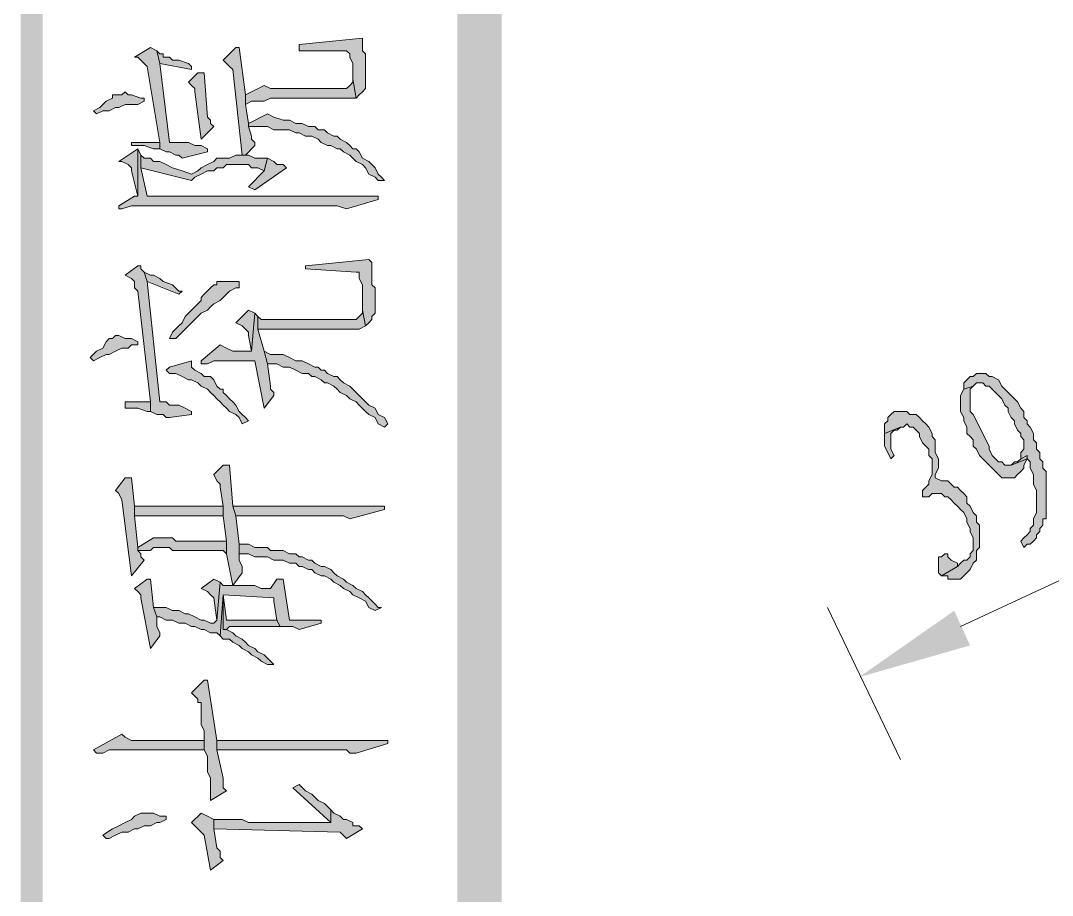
# Model space of a CAD drawing. Header units: millimetres. Extents: x 24 to 410, y 10 to 282.
# Drawn here: x 23.96 to 37.76, y 229.66 to 241.36 of the extents above; entities that cross this region are included whole.
import ezdxf

# ---------------------------------------------------------------- set-up
doc = ezdxf.new("R2010")
doc.units = ezdxf.units.MM

msp = doc.modelspace()

# ---------------------------------------------------------------- hatches: boundary and pattern name
h = msp.add_hatch(color=256)
h.dxf.hatch_style = 2
h.paths.add_polyline_path([(30.395333, 281.643667), (29.802667, 282.236333), (30.395333, 10.244667)])
h = msp.add_hatch(color=256)
h.dxf.hatch_style = 2
h.paths.add_polyline_path([(29.802667, 282.236333), (30.395333, 10.244667), (29.802667, 9.652)])
h = msp.add_hatch(color=256)
h.dxf.hatch_style = 2
h.paths.add_polyline_path([(24.257, 281.94), (23.960667, 281.94), (24.257, 55.837667)])
h = msp.add_hatch(color=256)
h.dxf.hatch_style = 2
h.paths.add_polyline_path([(23.960667, 281.94), (24.257, 55.837667), (23.960667, 55.837667)])
h = msp.add_hatch(color=256)
h.dxf.hatch_style = 2
h.paths.add_polyline_path([(27.686, 241.046), (27.686, 240.961333), (27.813, 240.961333), (28.321, 240.961333), (28.363333, 240.919), (28.363333, 240.876667), (28.405667, 240.792), (28.405667, 240.580333), (28.448, 240.326333), (28.490333, 240.368667), (28.532667, 240.411), (28.575, 240.453333), (28.575, 240.919), (28.532667, 240.961333), (28.532667, 241.003667), (28.532667, 241.088333), (28.532667, 241.130667)])
h = msp.add_hatch(color=256)
h.dxf.hatch_style = 2
h.paths.add_polyline_path([(25.484667, 240.876667), (25.527, 240.876667), (25.611667, 240.792), (25.654, 240.749667), (25.823333, 239.733667), (25.823333, 239.649), (25.908, 239.606667), (25.950333, 239.606667), (26.035, 239.564333), (26.077333, 239.564333), (26.119667, 239.522), (26.458333, 239.606667), (26.458333, 239.649), (26.373667, 239.691333), (26.289, 239.691333), (26.204333, 239.733667), (25.950333, 239.733667), (25.823333, 240.792), (25.781, 240.961333), (25.696333, 241.003667)])
h = msp.add_hatch(color=256)
h.dxf.hatch_style = 2
h.paths.add_polyline_path([(25.781, 240.961333), (25.823333, 240.792), (26.246667, 240.707333), (26.246667, 240.749667), (26.204333, 240.792), (26.077333, 240.834333), (25.992667, 240.834333), (25.950333, 240.876667), (25.865667, 240.876667), (25.865667, 240.919), (25.823333, 240.919)])
h = msp.add_hatch(color=256)
h.dxf.hatch_style = 2
h.paths.add_polyline_path([(26.67, 240.834333), (26.712333, 240.792), (26.754667, 240.749667), (26.797, 240.707333), (26.924, 239.564333), (26.966333, 239.564333), (27.093333, 239.691333), (27.093333, 239.733667), (27.051, 239.776), (27.051, 239.818333), (27.008667, 239.945333), (27.008667, 239.987667), (26.966333, 240.241667), (26.966333, 240.368667), (26.881667, 241.003667), (26.839333, 241.003667)])
h = msp.add_hatch(color=256)
h.dxf.hatch_style = 2
h.paths.add_polyline_path([(26.204333, 240.538), (26.246667, 240.495667), (26.289, 240.453333), (26.289, 240.411), (26.373667, 239.776), (26.543, 239.945333), (26.500667, 239.987667), (26.500667, 240.03), (26.458333, 240.072333), (26.416, 240.665), (26.331333, 240.665)])
h = msp.add_hatch(color=256)
h.dxf.hatch_style = 2
h.paths.add_polyline_path([(26.966298, 240.368667), (26.966298, 240.241667), (27.050965, 240.284), (27.220298, 240.284), (27.304965, 240.326333), (28.447965, 240.326333), (28.405631, 240.580333), (28.405631, 240.538), (28.363298, 240.495667), (28.320965, 240.453333), (27.389631, 240.453333), (27.304965, 240.453333), (27.220298, 240.495667)])
h = msp.add_hatch(color=256)
h.dxf.hatch_style = 2
h.paths.add_polyline_path([(24.934369, 240.157), (24.976702, 240.114667), (25.061369, 240.157), (25.146035, 240.157), (25.230702, 240.199333), (25.273035, 240.199333), (25.357702, 240.241667), (25.527035, 240.241667), (25.611702, 240.284), (25.611702, 240.326333), (25.569369, 240.326333), (25.442369, 240.368667), (25.400035, 240.368667), (25.357702, 240.411), (25.315369, 240.368667), (25.188369, 240.368667), (25.188369, 240.326333), (25.103702, 240.284), (25.061369, 240.241667), (25.019035, 240.199333)])
h = msp.add_hatch(color=256)
h.dxf.hatch_style = 2
h.paths.add_polyline_path([(27.008702, 239.987667), (27.008702, 239.945333), (27.093369, 239.945333), (27.262702, 239.945333), (27.347369, 239.903), (27.559035, 239.903), (27.643702, 239.860667), (27.686035, 239.860667), (27.770702, 239.818333), (27.855369, 239.818333), (27.940035, 239.776), (27.982369, 239.733667), (28.067035, 239.691333), (28.109369, 239.691333), (28.194035, 239.649), (28.236369, 239.649), (28.278702, 239.606667), (28.363369, 239.564333), (28.405702, 239.522), (28.448035, 239.479667), (28.532702, 239.437333), (28.575035, 239.395), (28.617369, 239.310333), (28.702035, 239.268), (28.744369, 239.225667), (28.829035, 239.225667), (28.786702, 239.268), (28.744369, 239.310333), (28.702035, 239.395), (28.659702, 239.437333), (28.617369, 239.479667), (28.532702, 239.522), (28.490369, 239.606667), (28.448035, 239.649), (28.405702, 239.649), (28.363369, 239.691333), (28.321035, 239.733667), (28.236369, 239.776), (28.194035, 239.818333), (28.151702, 239.818333), (28.067035, 239.860667), (28.024702, 239.903), (27.940035, 239.903), (27.897702, 239.945333), (27.813035, 239.945333), (27.728369, 239.987667), (27.643702, 239.987667), (27.559035, 240.03), (27.474369, 240.03), (27.347369, 240.072333), (27.262702, 240.114667)])
h = msp.add_hatch(color=256)
h.dxf.hatch_style = 2
h.paths.add_polyline_path([(25.442333, 239.733667), (25.442333, 239.691333), (25.527, 239.691333), (25.611667, 239.691333), (25.738667, 239.649), (25.823333, 239.649), (25.823333, 239.733667)])
h = msp.add_hatch(color=256)
h.dxf.hatch_style = 2
h.paths.add_polyline_path([(25.273, 239.479667), (25.315333, 239.479667), (25.4, 239.437333), (25.442333, 239.395), (25.442333, 239.352667), (25.527, 239.014), (25.527, 239.649)])
h = msp.add_hatch(color=256)
h.dxf.hatch_style = 2
h.paths.add_polyline_path([(25.273, 238.887), (25.273, 238.844667), (25.315333, 238.844667), (25.442333, 238.887), (27.347333, 238.887), (27.474333, 238.887), (28.194, 238.887), (28.321, 238.844667), (28.744333, 238.971667), (28.744333, 239.014), (28.151667, 239.014), (25.654, 239.014), (25.569333, 239.395), (25.569333, 239.564333), (25.527, 239.649), (25.527, 239.014), (25.484667, 239.014)])
h = msp.add_hatch(color=256)
h.dxf.hatch_style = 2
h.paths.add_polyline_path([(25.569333, 239.564333), (25.569333, 239.395), (26.246667, 239.225667), (26.289, 239.268), (26.373667, 239.310333), (26.458333, 239.352667), (26.543, 239.352667), (26.585333, 239.395), (26.67, 239.395), (26.712333, 239.437333), (27.008667, 239.437333), (27.051, 239.395), (27.135667, 239.395), (27.220333, 239.352667), (27.262667, 239.522), (27.093333, 239.522), (27.008667, 239.564333), (26.839333, 239.564333), (26.754667, 239.522), (26.585333, 239.522), (26.543, 239.479667), (26.458333, 239.437333), (26.373667, 239.395), (26.331333, 239.352667), (26.246667, 239.310333), (26.119667, 239.352667), (25.992667, 239.395), (25.908, 239.437333), (25.823333, 239.479667), (25.738667, 239.479667), (25.696333, 239.522), (25.611667, 239.522)])
h = msp.add_hatch(color=256)
h.dxf.hatch_style = 2
h.paths.add_polyline_path([(27.008702, 239.141), (27.093369, 239.098667), (27.516702, 239.395), (27.474369, 239.437333), (27.389702, 239.437333), (27.347369, 239.479667), (27.262702, 239.522), (27.220369, 239.352667)])
h = msp.add_hatch(color=256)
h.dxf.hatch_style = 2
h.paths.add_polyline_path([(25.357667, 237.955667), (25.442333, 237.913333), (25.484667, 237.871), (25.484667, 237.786333), (25.527, 237.744), (25.696333, 236.262333), (25.696333, 236.135333), (25.781, 236.093), (25.865667, 236.093), (25.908, 236.050667), (25.950333, 236.050667), (26.246667, 236.093), (26.246667, 236.135333), (26.162, 236.177667), (26.077333, 236.22), (25.950333, 236.22), (25.908, 236.262333), (25.823333, 236.262333), (25.654, 237.871), (25.611667, 237.998), (25.569333, 238.040333), (25.569333, 238.082667), (25.527, 238.082667)])
h = msp.add_hatch(color=256)
h.dxf.hatch_style = 2
h.paths.add_polyline_path([(27.770667, 238.082667), (27.770667, 238.040333), (28.448, 237.998), (28.490333, 237.998), (28.490333, 237.955667), (28.490333, 237.913333), (28.532667, 237.828667), (28.532667, 237.49), (28.575, 237.278333), (28.617333, 237.320667), (28.659667, 237.363), (28.659667, 237.405333), (28.702, 237.447667), (28.702, 237.786333), (28.659667, 237.828667), (28.659667, 238.125), (28.617333, 238.167333)])
h = msp.add_hatch(color=256)
h.dxf.hatch_style = 2
h.paths.add_polyline_path([(25.611667, 237.998), (25.654, 237.871), (26.077333, 237.701667), (26.119667, 237.744), (26.077333, 237.744), (25.992667, 237.828667), (25.865667, 237.871), (25.823333, 237.913333), (25.738667, 237.955667), (25.696333, 237.955667)])
h = msp.add_hatch(color=256)
h.dxf.hatch_style = 2
h.paths.add_polyline_path([(25.950369, 237.109), (26.035035, 237.109), (26.077369, 237.151333), (26.119702, 237.193667), (26.162035, 237.236), (26.246702, 237.320667), (26.289035, 237.363), (26.331369, 237.405333), (26.373702, 237.447667), (26.458369, 237.49), (26.500702, 237.532333), (26.543035, 237.574667), (26.627702, 237.617), (26.670035, 237.659333), (26.712369, 237.701667), (26.754702, 237.744), (26.839369, 237.786333), (26.881702, 237.786333), (26.881702, 237.871), (26.585369, 237.871), (26.585369, 237.828667), (26.543035, 237.828667), (26.500702, 237.786333), (26.416035, 237.701667), (26.373702, 237.659333), (26.373702, 237.617), (26.331369, 237.574667), (26.289035, 237.532333), (26.246702, 237.49), (26.204369, 237.447667), (26.162035, 237.405333), (26.119702, 237.320667), (26.077369, 237.278333), (25.992702, 237.193667)])
h = msp.add_hatch(color=256)
h.dxf.hatch_style = 2
h.paths.add_polyline_path([(26.373667, 236.812667), (26.373667, 236.770333), (26.416, 236.770333), (26.458333, 236.770333), (26.543, 236.812667), (27.093333, 236.812667), (27.220333, 236.177667), (27.347333, 236.347), (27.347333, 236.389333), (27.305, 236.431667), (27.305, 236.474), (27.262667, 236.770333), (27.220333, 236.939667), (27.135667, 237.236), (27.135667, 237.405333), (27.093333, 237.447667), (27.051, 236.939667), (26.924, 236.939667), (26.797, 236.939667), (26.712333, 236.982), (26.627667, 237.024333)])
h = msp.add_hatch(color=256)
h.dxf.hatch_style = 2
h.paths.add_polyline_path([(26.839333, 237.320667), (26.924, 237.278333), (26.966333, 237.236), (27.008667, 237.193667), (27.008667, 237.151333), (27.051, 236.939667), (27.093333, 237.447667), (27.008667, 237.49)])
h = msp.add_hatch(color=256)
h.dxf.hatch_style = 2
h.paths.add_polyline_path([(27.135667, 237.405333), (27.135667, 237.236), (28.405667, 237.236), (28.490333, 237.236), (28.575, 237.278333), (28.532667, 237.49), (28.532667, 237.447667), (28.490333, 237.405333), (28.448, 237.363), (27.220333, 237.363), (27.178, 237.363)])
h = msp.add_hatch(color=256)
h.dxf.hatch_style = 2
h.paths.add_polyline_path([(24.892035, 236.855), (24.934369, 236.812667), (25.019035, 236.855), (25.103702, 236.897333), (25.146035, 236.897333), (25.230702, 236.939667), (25.315369, 236.982), (25.400035, 236.982), (25.442369, 237.024333), (25.527035, 237.024333), (25.527035, 237.066667), (25.442369, 237.109), (25.357702, 237.109), (25.273035, 237.151333), (25.230702, 237.151333), (25.188369, 237.109), (25.146035, 237.109), (25.103702, 237.066667), (25.061369, 236.982), (24.976702, 236.939667)])
h = msp.add_hatch(color=256)
h.dxf.hatch_style = 2
h.paths.add_polyline_path([(27.220333, 236.939667), (27.262667, 236.770333), (27.389667, 236.770333), (27.474333, 236.728), (27.559, 236.728), (27.643667, 236.685667), (27.728333, 236.643333), (27.813, 236.643333), (27.855333, 236.601), (27.897667, 236.601), (27.982333, 236.558667), (28.024667, 236.516333), (28.067, 236.516333), (28.151667, 236.474), (28.194, 236.431667), (28.236333, 236.389333), (28.321, 236.347), (28.363333, 236.304667), (28.448, 236.262333), (28.490333, 236.22), (28.575, 236.135333), (28.617333, 236.093), (28.702, 236.050667), (28.744333, 235.966), (28.829, 235.923667), (28.871333, 235.966), (28.829, 236.050667), (28.744333, 236.093), (28.702, 236.177667), (28.617333, 236.22), (28.575, 236.262333), (28.532667, 236.304667), (28.448, 236.389333), (28.405667, 236.431667), (28.363333, 236.474), (28.278667, 236.516333), (28.236333, 236.558667), (28.194, 236.601), (28.151667, 236.601), (28.067, 236.643333), (28.024667, 236.685667), (27.982333, 236.685667), (27.94, 236.728), (27.897667, 236.728), (27.813, 236.770333), (27.728333, 236.812667), (27.643667, 236.812667), (27.559, 236.855), (27.474333, 236.897333), (27.305, 236.897333)])
h = msp.add_hatch(color=256)
h.dxf.hatch_style = 2
h.paths.add_polyline_path([(25.907965, 236.685667), (25.950298, 236.643333), (26.034965, 236.643333), (26.119631, 236.601), (26.204298, 236.558667), (26.246631, 236.558667), (26.331298, 236.516333), (26.373631, 236.474), (26.458298, 236.431667), (26.500631, 236.389333), (26.542965, 236.347), (26.585298, 236.304667), (26.627631, 236.262333), (26.669965, 236.22), (26.712298, 236.177667), (26.754631, 236.135333), (26.839298, 236.093), (26.881631, 236.050667), (26.923965, 235.966), (27.008631, 236.008333), (26.966298, 236.050667), (26.923965, 236.093), (26.881631, 236.135333), (26.839298, 236.22), (26.796965, 236.262333), (26.754631, 236.304667), (26.712298, 236.347), (26.669965, 236.389333), (26.669965, 236.431667), (26.627631, 236.431667), (26.585298, 236.474), (26.542965, 236.558667), (26.500631, 236.601), (26.415965, 236.601), (26.373631, 236.643333), (26.288965, 236.685667), (26.246631, 236.728), (26.246631, 236.812667), (25.950298, 236.728)])
h = msp.add_hatch(color=256)
h.dxf.hatch_style = 2
h.paths.add_polyline_path([(36.703, 236.601), (36.660667, 236.601), (36.618333, 236.558667), (36.576, 236.516333), (36.576, 236.431667), (36.703, 236.474), (36.745333, 236.516333), (36.83, 236.516333), (36.872333, 236.474), (36.914667, 236.474), (36.957, 236.431667), (36.999333, 236.389333), (37.041667, 236.347), (37.084, 236.304667), (37.126333, 236.22), (37.168667, 236.177667), (37.168667, 236.135333), (37.211, 236.050667), (37.253333, 236.008333), (37.253333, 235.966), (37.295667, 235.881333), (37.338, 235.839), (37.338, 235.796667), (37.380333, 235.754333), (37.380333, 235.669667), (37.380333, 235.627333), (37.338, 235.585), (37.338, 235.500333), (37.422667, 235.542667), (37.422667, 235.500333), (37.465, 235.458), (37.465, 235.373333), (37.507333, 235.288667), (37.507333, 235.161667), (37.549667, 235.077), (37.549667, 234.780667), (37.507333, 234.696), (37.507333, 234.611333), (37.465, 234.569), (37.465, 234.526667), (37.422667, 234.484333), (37.380333, 234.442), (37.338, 234.399667), (37.380333, 234.315), (37.422667, 234.357333), (37.465, 234.357333), (37.507333, 234.399667), (37.549667, 234.442), (37.549667, 234.484333), (37.592, 234.526667), (37.592, 234.569), (37.634333, 234.611333), (37.634333, 234.696), (37.676667, 234.696), (37.676667, 235.331), (37.634333, 235.373333), (37.634333, 235.458), (37.592, 235.500333), (37.592, 235.585), (37.549667, 235.627333), (37.549667, 235.712), (37.507333, 235.754333), (37.507333, 235.839), (37.465, 235.923667), (37.422667, 235.966), (37.422667, 236.008333), (37.380333, 236.050667), (37.380333, 236.135333), (37.338, 236.177667), (37.295667, 236.262333), (37.253333, 236.304667), (37.211, 236.347), (37.168667, 236.389333), (37.126333, 236.431667), (37.084, 236.474), (37.041667, 236.558667), (36.957, 236.601), (36.914667, 236.601), (36.872333, 236.643333), (36.745333, 236.643333)])
h = msp.add_hatch(color=256)
h.dxf.hatch_style = 2
h.paths.add_polyline_path([(36.576035, 236.431667), (36.533702, 236.347), (36.533702, 236.135333), (36.576035, 236.050667), (36.576035, 236.008333), (36.618369, 235.923667), (36.618369, 235.839), (36.660702, 235.796667), (36.703035, 235.754333), (36.703035, 235.669667), (36.745369, 235.627333), (36.787702, 235.542667), (36.830035, 235.500333), (36.872369, 235.458), (36.914702, 235.415667), (36.957035, 235.373333), (36.999369, 235.331), (37.041702, 235.288667), (37.084035, 235.246333), (37.253369, 235.246333), (37.295702, 235.288667), (37.338035, 235.331), (37.380369, 235.373333), (37.380369, 235.415667), (37.422702, 235.500333), (37.211035, 235.415667), (37.126369, 235.415667), (37.084035, 235.458), (37.041702, 235.458), (36.999369, 235.500333), (36.957035, 235.542667), (36.914702, 235.627333), (36.914702, 235.669667), (36.872369, 235.754333), (36.830035, 235.839), (36.787702, 235.923667), (36.745369, 236.008333), (36.703035, 236.093), (36.660702, 236.135333), (36.660702, 236.431667), (36.703035, 236.474)])
h = msp.add_hatch(color=256)
h.dxf.hatch_style = 2
h.paths.add_polyline_path([(25.357667, 236.262333), (25.357667, 236.177667), (25.442333, 236.177667), (25.527, 236.177667), (25.654, 236.135333), (25.696333, 236.135333), (25.696333, 236.262333)])
h = msp.add_hatch(color=256)
h.dxf.hatch_style = 2
h.paths.add_polyline_path([(35.644667, 236.135333), (35.602333, 236.093), (35.56, 236.050667), (35.56, 236.008333), (35.517667, 235.966), (35.517667, 235.839), (35.729333, 235.923667), (35.771667, 235.923667), (35.814, 235.966), (35.856333, 235.923667), (35.898667, 235.923667), (35.941, 235.881333), (35.983333, 235.839), (35.983333, 235.796667), (36.025667, 235.712), (36.068, 235.669667), (36.110333, 235.627333), (36.110333, 235.542667), (36.152667, 235.500333), (36.152667, 235.288667), (36.110333, 235.204), (36.110333, 235.161667), (36.068, 235.119333), (36.025667, 235.077), (36.025667, 234.992333), (36.110333, 234.992333), (36.152667, 235.034667), (36.279667, 235.034667), (36.322, 234.992333), (36.364333, 234.992333), (36.406667, 234.95), (36.449, 234.907667), (36.491333, 234.865333), (36.533667, 234.823), (36.576, 234.780667), (36.618333, 234.696), (36.618333, 234.653667), (36.660667, 234.569), (36.660667, 234.526667), (36.703, 234.442), (36.703, 234.272667), (36.660667, 234.230333), (36.660667, 234.188), (36.618333, 234.145667), (36.576, 234.145667), (36.533667, 234.103333), (36.491333, 234.061), (36.279667, 233.934), (36.364333, 233.934), (36.364333, 233.891667), (36.533667, 233.891667), (36.576, 233.934), (36.618333, 233.976333), (36.660667, 234.018667), (36.703, 234.103333), (36.745333, 234.145667), (36.745333, 234.272667), (36.787667, 234.315), (36.787667, 234.611333), (36.745333, 234.653667), (36.745333, 234.738333), (36.703, 234.780667), (36.660667, 234.865333), (36.618333, 234.907667), (36.618333, 234.992333), (36.576, 235.034667), (36.533667, 235.077), (36.491333, 235.119333), (36.449, 235.119333), (36.406667, 235.161667), (36.364333, 235.204), (36.279667, 235.204), (36.195, 235.246333), (36.195, 235.288667), (36.237333, 235.373333), (36.237333, 235.500333), (36.195, 235.585), (36.195, 235.754333), (36.152667, 235.796667), (36.152667, 235.839), (36.110333, 235.923667), (36.068, 235.966), (36.025667, 236.008333), (35.983333, 236.050667), (35.941, 236.093), (35.856333, 236.093), (35.814, 236.135333)])
h = msp.add_hatch(color=256)
h.dxf.hatch_style = 2
h.paths.add_polyline_path([(35.517702, 235.839), (35.517702, 235.669667), (35.560035, 235.585), (35.602369, 235.500333), (35.644702, 235.542667), (35.602369, 235.627333), (35.602369, 235.839), (35.644702, 235.881333), (35.687035, 235.881333), (35.729369, 235.923667)])
h = msp.add_hatch(color=256)
h.dxf.hatch_style = 2
h.paths.add_polyline_path([(37.338, 235.500333), (37.295667, 235.458), (37.253333, 235.458), (37.211, 235.415667), (37.422667, 235.500333), (37.422667, 235.542667)])
h = msp.add_hatch(color=256)
h.dxf.hatch_style = 2
h.paths.add_polyline_path([(26.543, 235.288667), (26.585333, 235.204), (26.627667, 235.161667), (26.627667, 235.119333), (26.67, 234.865333), (26.67, 234.738333), (26.712333, 234.399667), (26.712333, 234.230333), (26.797, 233.807), (26.924, 233.976333), (26.924, 234.061), (26.881667, 234.145667), (26.881667, 234.357333), (26.839333, 234.738333), (26.797, 234.865333), (26.754667, 235.415667), (26.67, 235.415667)])
h = msp.add_hatch(color=256)
h.dxf.hatch_style = 2
h.paths.add_polyline_path([(25.230667, 235.077), (25.273, 235.034667), (25.315333, 234.95), (25.442333, 233.934), (25.611667, 234.145667), (25.569333, 234.188), (25.569333, 234.230333), (25.527, 234.272667), (25.527, 234.315), (25.484667, 234.738333), (25.484667, 234.865333), (25.442333, 235.246333), (25.357667, 235.246333)])
h = msp.add_hatch(color=256)
h.dxf.hatch_style = 2
h.paths.add_polyline_path([(25.484667, 234.865333), (25.484667, 234.738333), (25.527, 234.738333), (26.67, 234.738333), (26.67, 234.865333)])
h = msp.add_hatch(color=256)
h.dxf.hatch_style = 2
h.paths.add_polyline_path([(26.797, 234.865333), (26.839333, 234.738333), (28.151667, 234.738333), (28.236333, 234.738333), (28.278667, 234.738333), (28.363333, 234.696), (28.829, 234.823), (28.829, 234.865333), (28.151667, 234.865333)])
h = msp.add_hatch(color=256)
h.dxf.hatch_style = 2
h.paths.add_polyline_path([(25.527, 234.315), (25.527, 234.272667), (25.611667, 234.272667), (25.696333, 234.272667), (25.738667, 234.315), (25.950333, 234.315), (25.992667, 234.272667), (26.67, 234.272667), (26.712333, 234.230333), (26.712333, 234.399667), (26.67, 234.399667), (26.119667, 234.399667), (26.035, 234.399667), (25.992667, 234.442), (25.738667, 234.442)])
h = msp.add_hatch(color=256)
h.dxf.hatch_style = 2
h.paths.add_polyline_path([(26.881667, 234.357333), (26.881667, 234.230333), (26.924, 234.230333), (27.008667, 234.230333), (27.093333, 234.188), (27.262667, 234.188), (27.347333, 234.145667), (27.474333, 234.145667), (27.559, 234.103333), (27.643667, 234.103333), (27.686, 234.061), (27.728333, 234.061), (27.813, 234.018667), (27.855333, 234.018667), (27.897667, 233.976333), (27.982333, 233.934), (28.024667, 233.934), (28.109333, 233.891667), (28.151667, 233.849333), (28.236333, 233.807), (28.278667, 233.764667), (28.363333, 233.722333), (28.405667, 233.68), (28.490333, 233.637667), (28.575, 233.595333), (28.617333, 233.510667), (28.702, 233.468333), (28.786667, 233.510667), (28.744333, 233.510667), (28.702, 233.553), (28.617333, 233.637667), (28.575, 233.68), (28.532667, 233.722333), (28.448, 233.764667), (28.405667, 233.807), (28.321, 233.849333), (28.278667, 233.891667), (28.194, 233.934), (28.151667, 233.976333), (28.109333, 234.018667), (28.024667, 234.061), (27.982333, 234.061), (27.897667, 234.103333), (27.855333, 234.145667), (27.813, 234.145667), (27.728333, 234.188), (27.686, 234.188), (27.643667, 234.230333), (27.559, 234.230333), (27.474333, 234.272667), (27.305, 234.272667), (27.262667, 234.315), (27.093333, 234.315), (27.008667, 234.357333)])
h = msp.add_hatch(color=256)
h.dxf.hatch_style = 2
h.paths.add_polyline_path([(36.279667, 234.188), (36.237333, 234.188), (36.237333, 234.103333), (36.237333, 233.976333), (36.279667, 233.934), (36.491333, 234.061), (36.491333, 234.103333), (36.406667, 234.145667), (36.364333, 234.188), (36.364333, 234.230333), (36.322, 234.230333)])
h = msp.add_hatch(color=256)
h.dxf.hatch_style = 2
h.paths.add_polyline_path([(25.484667, 233.764667), (25.527, 233.722333), (25.569333, 233.68), (25.569333, 233.637667), (25.696333, 232.960333), (25.823333, 233.129667), (25.823333, 233.172), (25.781, 233.256667), (25.781, 233.383667), (25.738667, 233.510667), (25.696333, 233.891667), (25.654, 233.891667)])
h = msp.add_hatch(color=256)
h.dxf.hatch_style = 2
h.paths.add_polyline_path([(25.738667, 233.510667), (25.781, 233.383667), (25.823333, 233.383667), (25.908, 233.341333), (25.992667, 233.341333), (26.077333, 233.299), (26.162, 233.299), (26.246667, 233.256667), (26.289, 233.256667), (26.373667, 233.214333), (26.416, 233.214333), (26.500667, 233.172), (26.585333, 233.172), (26.627667, 233.129667), (26.67, 233.68), (27.347333, 233.637667), (27.347333, 233.595333), (27.389667, 233.341333), (27.432, 233.256667), (27.601333, 233.256667), (27.686, 233.214333), (27.982333, 233.299), (27.982333, 233.341333), (27.559, 233.341333), (27.474333, 233.891667), (27.389667, 233.891667), (27.305, 233.764667), (27.178, 233.764667), (27.093333, 233.807), (26.67, 233.807), (26.627667, 233.849333), (26.585333, 233.341333), (26.543, 233.299), (26.500667, 233.299), (26.416, 233.341333), (26.373667, 233.341333), (26.289, 233.383667), (26.204333, 233.426), (26.162, 233.426), (26.077333, 233.468333), (25.992667, 233.468333), (25.908, 233.510667)])
h = msp.add_hatch(color=256)
h.dxf.hatch_style = 2
h.paths.add_polyline_path([(26.373667, 233.764667), (26.458333, 233.722333), (26.500667, 233.68), (26.543, 233.637667), (26.585333, 233.341333), (26.627667, 233.849333), (26.543, 233.891667)])
h = msp.add_hatch(color=256)
h.dxf.hatch_style = 2
h.paths.add_polyline_path([(26.627667, 233.129667), (26.67, 233.087333), (26.754667, 233.087333), (26.797, 233.045), (26.881667, 233.002667), (26.924, 232.960333), (27.008667, 232.918), (27.051, 232.875667), (27.135667, 232.833333), (27.178, 232.791), (27.262667, 232.748667), (27.347333, 232.748667), (27.262667, 232.833333), (27.220333, 232.875667), (27.135667, 232.918), (27.093333, 232.960333), (27.008667, 233.002667), (26.966333, 233.045), (26.924, 233.087333), (26.839333, 233.129667), (26.797, 233.172), (26.712333, 233.214333), (26.67, 233.214333), (26.67, 233.68)])
h = msp.add_hatch(color=256)
h.dxf.hatch_style = 2
h.paths.add_polyline_path([(26.67, 233.68), (26.67, 233.214333), (26.712333, 233.214333), (26.754667, 233.256667), (27.432, 233.256667), (27.389667, 233.341333), (26.712333, 233.341333)])
h = msp.add_hatch(color=256)
h.dxf.hatch_style = 2
h.paths.add_polyline_path([(36.448965, 233.468333), (36.660631, 233.002667), (35.178965, 232.579333)])
h = msp.add_hatch(color=256)
h.dxf.hatch_style = 2
h.paths.add_polyline_path([(26.246667, 232.367667), (26.289, 232.325333), (26.331333, 232.283), (26.331333, 232.240667), (26.373667, 232.240667), (26.373667, 231.944333), (26.416, 231.859667), (26.416, 231.605667), (26.458333, 231.521), (26.458333, 231.309333), (26.500667, 231.224667), (26.500667, 231.14), (26.500667, 231.013), (26.500667, 230.928333), (26.712333, 231.055333), (26.67, 231.097667), (26.67, 231.224667), (26.585333, 231.605667), (26.585333, 231.732667), (26.458333, 232.537), (26.416, 232.537)])
h = msp.add_hatch(color=256)
h.dxf.hatch_style = 2
h.paths.add_polyline_path([(24.934369, 231.605667), (24.976702, 231.563333), (25.061369, 231.563333), (25.146035, 231.605667), (26.416035, 231.605667), (26.416035, 231.732667), (26.246702, 231.732667), (26.162035, 231.732667), (25.442369, 231.732667), (25.357702, 231.775), (25.315369, 231.817333)])
h = msp.add_hatch(color=256)
h.dxf.hatch_style = 2
h.paths.add_polyline_path([(26.585333, 231.732667), (26.585333, 231.605667), (26.67, 231.605667), (28.321, 231.605667), (28.363333, 231.563333), (28.448, 231.563333), (28.871333, 231.690333), (28.871333, 231.732667)])
h = msp.add_hatch(color=256)
h.dxf.hatch_style = 2
h.paths.add_polyline_path([(27.601333, 231.097667), (28.109333, 230.632), (28.109333, 230.801333), (28.024667, 230.886), (27.94, 230.928333), (27.855333, 231.013), (27.770667, 231.055333), (27.686, 231.14)])
h = msp.add_hatch(color=256)
h.dxf.hatch_style = 2
h.paths.add_polyline_path([(25.061333, 230.462667), (25.103667, 230.420333), (25.146, 230.420333), (25.230667, 230.462667), (25.315333, 230.505), (25.4, 230.505), (25.484667, 230.547333), (25.527, 230.547333), (25.611667, 230.589667), (25.696333, 230.589667), (25.781, 230.632), (25.823333, 230.632), (25.908, 230.674333), (25.908, 230.716667), (25.823333, 230.716667), (25.738667, 230.759), (25.569333, 230.759), (25.484667, 230.716667), (25.442333, 230.674333), (25.357667, 230.632), (25.273, 230.589667), (25.188333, 230.547333)])
h = msp.add_hatch(color=256)
h.dxf.hatch_style = 2
h.paths.add_polyline_path([(26.246667, 230.632), (26.289, 230.589667), (26.331333, 230.547333), (26.373667, 230.505), (26.416, 230.462667), (26.500667, 229.997), (26.67, 230.124), (26.627667, 230.166333), (26.627667, 230.251), (26.585333, 230.293333), (26.543, 230.547333), (26.543, 230.674333), (26.458333, 230.716667), (26.373667, 230.759)])
h = msp.add_hatch(color=256)
h.dxf.hatch_style = 2
h.paths.add_polyline_path([(26.543, 230.674333), (26.543, 230.547333), (28.236333, 230.505), (28.321, 230.420333), (28.532667, 230.547333), (28.490333, 230.589667), (28.405667, 230.589667), (28.405667, 230.632), (28.321, 230.674333), (28.278667, 230.674333), (28.236333, 230.716667), (28.151667, 230.759), (28.109333, 230.801333), (28.109333, 230.632), (28.024667, 230.632), (27.008667, 230.632), (26.924, 230.674333)])

# ---------------------------------------------------------------- linework, layer by layer
at = {"lineweight": 0}
for points in [[(27.686, 241.046), (27.686, 240.961333), (27.813, 240.961333), (28.321, 240.961333), (28.363333, 240.919), (28.363333, 240.876667), (28.405667, 240.792), (28.405667, 240.580333), (28.448, 240.326333), (28.490333, 240.368667), (28.532667, 240.411), (28.575, 240.453333), (28.575, 240.919), (28.532667, 240.961333), (28.532667, 241.003667), (28.532667, 241.088333), (28.532667, 241.130667)], [(25.484667, 240.876667), (25.527, 240.876667), (25.611667, 240.792), (25.654, 240.749667), (25.823333, 239.733667), (25.823333, 239.649), (25.908, 239.606667), (25.950333, 239.606667), (26.035, 239.564333), (26.077333, 239.564333), (26.119667, 239.522), (26.458333, 239.606667), (26.458333, 239.649), (26.373667, 239.691333), (26.289, 239.691333), (26.204333, 239.733667), (25.950333, 239.733667), (25.823333, 240.792), (25.781, 240.961333), (25.696333, 241.003667)], [(25.781, 240.961333), (25.823333, 240.792), (26.246667, 240.707333), (26.246667, 240.749667), (26.204333, 240.792), (26.077333, 240.834333), (25.992667, 240.834333), (25.950333, 240.876667), (25.865667, 240.876667), (25.865667, 240.919), (25.823333, 240.919)], [(26.67, 240.834333), (26.712333, 240.792), (26.754667, 240.749667), (26.797, 240.707333), (26.924, 239.564333), (26.966333, 239.564333), (27.093333, 239.691333), (27.093333, 239.733667), (27.051, 239.776), (27.051, 239.818333), (27.008667, 239.945333), (27.008667, 239.987667), (26.966333, 240.241667), (26.966333, 240.368667), (26.881667, 241.003667), (26.839333, 241.003667)], [(26.204333, 240.538), (26.246667, 240.495667), (26.289, 240.453333), (26.289, 240.411), (26.373667, 239.776), (26.543, 239.945333), (26.500667, 239.987667), (26.500667, 240.03), (26.458333, 240.072333), (26.416, 240.665), (26.331333, 240.665)], [(26.966298, 240.368667), (26.966298, 240.241667), (27.050965, 240.284), (27.220298, 240.284), (27.304965, 240.326333), (28.447965, 240.326333), (28.405631, 240.580333), (28.405631, 240.538), (28.363298, 240.495667), (28.320965, 240.453333), (27.389631, 240.453333), (27.304965, 240.453333), (27.220298, 240.495667)], [(24.934369, 240.157), (24.976702, 240.114667), (25.061369, 240.157), (25.146035, 240.157), (25.230702, 240.199333), (25.273035, 240.199333), (25.357702, 240.241667), (25.527035, 240.241667), (25.611702, 240.284), (25.611702, 240.326333), (25.569369, 240.326333), (25.442369, 240.368667), (25.400035, 240.368667), (25.357702, 240.411), (25.315369, 240.368667), (25.188369, 240.368667), (25.188369, 240.326333), (25.103702, 240.284), (25.061369, 240.241667), (25.019035, 240.199333)], [(27.008702, 239.987667), (27.008702, 239.945333), (27.093369, 239.945333), (27.262702, 239.945333), (27.347369, 239.903), (27.559035, 239.903), (27.643702, 239.860667), (27.686035, 239.860667), (27.770702, 239.818333), (27.855369, 239.818333), (27.940035, 239.776), (27.982369, 239.733667), (28.067035, 239.691333), (28.109369, 239.691333), (28.194035, 239.649), (28.236369, 239.649), (28.278702, 239.606667), (28.363369, 239.564333), (28.405702, 239.522), (28.448035, 239.479667), (28.532702, 239.437333), (28.575035, 239.395), (28.617369, 239.310333), (28.702035, 239.268), (28.744369, 239.225667), (28.829035, 239.225667), (28.786702, 239.268), (28.744369, 239.310333), (28.702035, 239.395), (28.659702, 239.437333), (28.617369, 239.479667), (28.532702, 239.522), (28.490369, 239.606667), (28.448035, 239.649), (28.405702, 239.649), (28.363369, 239.691333), (28.321035, 239.733667), (28.236369, 239.776), (28.194035, 239.818333), (28.151702, 239.818333), (28.067035, 239.860667), (28.024702, 239.903), (27.940035, 239.903), (27.897702, 239.945333), (27.813035, 239.945333), (27.728369, 239.987667), (27.643702, 239.987667), (27.559035, 240.03), (27.474369, 240.03), (27.347369, 240.072333), (27.262702, 240.114667)], [(25.442333, 239.733667), (25.442333, 239.691333), (25.527, 239.691333), (25.611667, 239.691333), (25.738667, 239.649), (25.823333, 239.649), (25.823333, 239.733667)], [(25.273, 239.479667), (25.315333, 239.479667), (25.4, 239.437333), (25.442333, 239.395), (25.442333, 239.352667), (25.527, 239.014), (25.527, 239.649)], [(25.273, 238.887), (25.273, 238.844667), (25.315333, 238.844667), (25.442333, 238.887), (27.347333, 238.887), (27.474333, 238.887), (28.194, 238.887), (28.321, 238.844667), (28.744333, 238.971667), (28.744333, 239.014), (28.151667, 239.014), (25.654, 239.014), (25.569333, 239.395), (25.569333, 239.564333), (25.527, 239.649), (25.527, 239.014), (25.484667, 239.014)], [(25.569333, 239.564333), (25.569333, 239.395), (26.246667, 239.225667), (26.289, 239.268), (26.373667, 239.310333), (26.458333, 239.352667), (26.543, 239.352667), (26.585333, 239.395), (26.67, 239.395), (26.712333, 239.437333), (27.008667, 239.437333), (27.051, 239.395), (27.135667, 239.395), (27.220333, 239.352667), (27.262667, 239.522), (27.093333, 239.522), (27.008667, 239.564333), (26.839333, 239.564333), (26.754667, 239.522), (26.585333, 239.522), (26.543, 239.479667), (26.458333, 239.437333), (26.373667, 239.395), (26.331333, 239.352667), (26.246667, 239.310333), (26.119667, 239.352667), (25.992667, 239.395), (25.908, 239.437333), (25.823333, 239.479667), (25.738667, 239.479667), (25.696333, 239.522), (25.611667, 239.522)], [(27.008702, 239.141), (27.093369, 239.098667), (27.516702, 239.395), (27.474369, 239.437333), (27.389702, 239.437333), (27.347369, 239.479667), (27.262702, 239.522), (27.220369, 239.352667)], [(25.357667, 237.955667), (25.442333, 237.913333), (25.484667, 237.871), (25.484667, 237.786333), (25.527, 237.744), (25.696333, 236.262333), (25.696333, 236.135333), (25.781, 236.093), (25.865667, 236.093), (25.908, 236.050667), (25.950333, 236.050667), (26.246667, 236.093), (26.246667, 236.135333), (26.162, 236.177667), (26.077333, 236.22), (25.950333, 236.22), (25.908, 236.262333), (25.823333, 236.262333), (25.654, 237.871), (25.611667, 237.998), (25.569333, 238.040333), (25.569333, 238.082667), (25.527, 238.082667)], [(27.770667, 238.082667), (27.770667, 238.040333), (28.448, 237.998), (28.490333, 237.998), (28.490333, 237.955667), (28.490333, 237.913333), (28.532667, 237.828667), (28.532667, 237.49), (28.575, 237.278333), (28.617333, 237.320667), (28.659667, 237.363), (28.659667, 237.405333), (28.702, 237.447667), (28.702, 237.786333), (28.659667, 237.828667), (28.659667, 238.125), (28.617333, 238.167333)], [(25.611667, 237.998), (25.654, 237.871), (26.077333, 237.701667), (26.119667, 237.744), (26.077333, 237.744), (25.992667, 237.828667), (25.865667, 237.871), (25.823333, 237.913333), (25.738667, 237.955667), (25.696333, 237.955667)], [(25.950369, 237.109), (26.035035, 237.109), (26.077369, 237.151333), (26.119702, 237.193667), (26.162035, 237.236), (26.246702, 237.320667), (26.289035, 237.363), (26.331369, 237.405333), (26.373702, 237.447667), (26.458369, 237.49), (26.500702, 237.532333), (26.543035, 237.574667), (26.627702, 237.617), (26.670035, 237.659333), (26.712369, 237.701667), (26.754702, 237.744), (26.839369, 237.786333), (26.881702, 237.786333), (26.881702, 237.871), (26.585369, 237.871), (26.585369, 237.828667), (26.543035, 237.828667), (26.500702, 237.786333), (26.416035, 237.701667), (26.373702, 237.659333), (26.373702, 237.617), (26.331369, 237.574667), (26.289035, 237.532333), (26.246702, 237.49), (26.204369, 237.447667), (26.162035, 237.405333), (26.119702, 237.320667), (26.077369, 237.278333), (25.992702, 237.193667)], [(26.373667, 236.812667), (26.373667, 236.770333), (26.416, 236.770333), (26.458333, 236.770333), (26.543, 236.812667), (27.093333, 236.812667), (27.220333, 236.177667), (27.347333, 236.347), (27.347333, 236.389333), (27.305, 236.431667), (27.305, 236.474), (27.262667, 236.770333), (27.220333, 236.939667), (27.135667, 237.236), (27.135667, 237.405333), (27.093333, 237.447667), (27.051, 236.939667), (26.924, 236.939667), (26.797, 236.939667), (26.712333, 236.982), (26.627667, 237.024333)], [(26.839333, 237.320667), (26.924, 237.278333), (26.966333, 237.236), (27.008667, 237.193667), (27.008667, 237.151333), (27.051, 236.939667), (27.093333, 237.447667), (27.008667, 237.49)], [(27.135667, 237.405333), (27.135667, 237.236), (28.405667, 237.236), (28.490333, 237.236), (28.575, 237.278333), (28.532667, 237.49), (28.532667, 237.447667), (28.490333, 237.405333), (28.448, 237.363), (27.220333, 237.363), (27.178, 237.363)], [(24.892035, 236.855), (24.934369, 236.812667), (25.019035, 236.855), (25.103702, 236.897333), (25.146035, 236.897333), (25.230702, 236.939667), (25.315369, 236.982), (25.400035, 236.982), (25.442369, 237.024333), (25.527035, 237.024333), (25.527035, 237.066667), (25.442369, 237.109), (25.357702, 237.109), (25.273035, 237.151333), (25.230702, 237.151333), (25.188369, 237.109), (25.146035, 237.109), (25.103702, 237.066667), (25.061369, 236.982), (24.976702, 236.939667)], [(27.220333, 236.939667), (27.262667, 236.770333), (27.389667, 236.770333), (27.474333, 236.728), (27.559, 236.728), (27.643667, 236.685667), (27.728333, 236.643333), (27.813, 236.643333), (27.855333, 236.601), (27.897667, 236.601), (27.982333, 236.558667), (28.024667, 236.516333), (28.067, 236.516333), (28.151667, 236.474), (28.194, 236.431667), (28.236333, 236.389333), (28.321, 236.347), (28.363333, 236.304667), (28.448, 236.262333), (28.490333, 236.22), (28.575, 236.135333), (28.617333, 236.093), (28.702, 236.050667), (28.744333, 235.966), (28.829, 235.923667), (28.871333, 235.966), (28.829, 236.050667), (28.744333, 236.093), (28.702, 236.177667), (28.617333, 236.22), (28.575, 236.262333), (28.532667, 236.304667), (28.448, 236.389333), (28.405667, 236.431667), (28.363333, 236.474), (28.278667, 236.516333), (28.236333, 236.558667), (28.194, 236.601), (28.151667, 236.601), (28.067, 236.643333), (28.024667, 236.685667), (27.982333, 236.685667), (27.94, 236.728), (27.897667, 236.728), (27.813, 236.770333), (27.728333, 236.812667), (27.643667, 236.812667), (27.559, 236.855), (27.474333, 236.897333), (27.305, 236.897333)], [(25.907965, 236.685667), (25.950298, 236.643333), (26.034965, 236.643333), (26.119631, 236.601), (26.204298, 236.558667), (26.246631, 236.558667), (26.331298, 236.516333), (26.373631, 236.474), (26.458298, 236.431667), (26.500631, 236.389333), (26.542965, 236.347), (26.585298, 236.304667), (26.627631, 236.262333), (26.669965, 236.22), (26.712298, 236.177667), (26.754631, 236.135333), (26.839298, 236.093), (26.881631, 236.050667), (26.923965, 235.966), (27.008631, 236.008333), (26.966298, 236.050667), (26.923965, 236.093), (26.881631, 236.135333), (26.839298, 236.22), (26.796965, 236.262333), (26.754631, 236.304667), (26.712298, 236.347), (26.669965, 236.389333), (26.669965, 236.431667), (26.627631, 236.431667), (26.585298, 236.474), (26.542965, 236.558667), (26.500631, 236.601), (26.415965, 236.601), (26.373631, 236.643333), (26.288965, 236.685667), (26.246631, 236.728), (26.246631, 236.812667), (25.950298, 236.728)], [(36.703, 236.601), (36.660667, 236.601), (36.618333, 236.558667), (36.576, 236.516333), (36.576, 236.431667), (36.703, 236.474), (36.745333, 236.516333), (36.83, 236.516333), (36.872333, 236.474), (36.914667, 236.474), (36.957, 236.431667), (36.999333, 236.389333), (37.041667, 236.347), (37.084, 236.304667), (37.126333, 236.22), (37.168667, 236.177667), (37.168667, 236.135333), (37.211, 236.050667), (37.253333, 236.008333), (37.253333, 235.966), (37.295667, 235.881333), (37.338, 235.839), (37.338, 235.796667), (37.380333, 235.754333), (37.380333, 235.669667), (37.380333, 235.627333), (37.338, 235.585), (37.338, 235.500333), (37.422667, 235.542667), (37.422667, 235.500333), (37.465, 235.458), (37.465, 235.373333), (37.507333, 235.288667), (37.507333, 235.161667), (37.549667, 235.077), (37.549667, 234.780667), (37.507333, 234.696), (37.507333, 234.611333), (37.465, 234.569), (37.465, 234.526667), (37.422667, 234.484333), (37.380333, 234.442), (37.338, 234.399667), (37.380333, 234.315), (37.422667, 234.357333), (37.465, 234.357333), (37.507333, 234.399667), (37.549667, 234.442), (37.549667, 234.484333), (37.592, 234.526667), (37.592, 234.569), (37.634333, 234.611333), (37.634333, 234.696), (37.676667, 234.696), (37.676667, 235.331), (37.634333, 235.373333), (37.634333, 235.458), (37.592, 235.500333), (37.592, 235.585), (37.549667, 235.627333), (37.549667, 235.712), (37.507333, 235.754333), (37.507333, 235.839), (37.465, 235.923667), (37.422667, 235.966), (37.422667, 236.008333), (37.380333, 236.050667), (37.380333, 236.135333), (37.338, 236.177667), (37.295667, 236.262333), (37.253333, 236.304667), (37.211, 236.347), (37.168667, 236.389333), (37.126333, 236.431667), (37.084, 236.474), (37.041667, 236.558667), (36.957, 236.601), (36.914667, 236.601), (36.872333, 236.643333), (36.745333, 236.643333)], [(36.576035, 236.431667), (36.533702, 236.347), (36.533702, 236.135333), (36.576035, 236.050667), (36.576035, 236.008333), (36.618369, 235.923667), (36.618369, 235.839), (36.660702, 235.796667), (36.703035, 235.754333), (36.703035, 235.669667), (36.745369, 235.627333), (36.787702, 235.542667), (36.830035, 235.500333), (36.872369, 235.458), (36.914702, 235.415667), (36.957035, 235.373333), (36.999369, 235.331), (37.041702, 235.288667), (37.084035, 235.246333), (37.253369, 235.246333), (37.295702, 235.288667), (37.338035, 235.331), (37.380369, 235.373333), (37.380369, 235.415667), (37.422702, 235.500333), (37.211035, 235.415667), (37.126369, 235.415667), (37.084035, 235.458), (37.041702, 235.458), (36.999369, 235.500333), (36.957035, 235.542667), (36.914702, 235.627333), (36.914702, 235.669667), (36.872369, 235.754333), (36.830035, 235.839), (36.787702, 235.923667), (36.745369, 236.008333), (36.703035, 236.093), (36.660702, 236.135333), (36.660702, 236.431667), (36.703035, 236.474)], [(25.357667, 236.262333), (25.357667, 236.177667), (25.442333, 236.177667), (25.527, 236.177667), (25.654, 236.135333), (25.696333, 236.135333), (25.696333, 236.262333)], [(35.644667, 236.135333), (35.602333, 236.093), (35.56, 236.050667), (35.56, 236.008333), (35.517667, 235.966), (35.517667, 235.839), (35.729333, 235.923667), (35.771667, 235.923667), (35.814, 235.966), (35.856333, 235.923667), (35.898667, 235.923667), (35.941, 235.881333), (35.983333, 235.839), (35.983333, 235.796667), (36.025667, 235.712), (36.068, 235.669667), (36.110333, 235.627333), (36.110333, 235.542667), (36.152667, 235.500333), (36.152667, 235.288667), (36.110333, 235.204), (36.110333, 235.161667), (36.068, 235.119333), (36.025667, 235.077), (36.025667, 234.992333), (36.110333, 234.992333), (36.152667, 235.034667), (36.279667, 235.034667), (36.322, 234.992333), (36.364333, 234.992333), (36.406667, 234.95), (36.449, 234.907667), (36.491333, 234.865333), (36.533667, 234.823), (36.576, 234.780667), (36.618333, 234.696), (36.618333, 234.653667), (36.660667, 234.569), (36.660667, 234.526667), (36.703, 234.442), (36.703, 234.272667), (36.660667, 234.230333), (36.660667, 234.188), (36.618333, 234.145667), (36.576, 234.145667), (36.533667, 234.103333), (36.491333, 234.061), (36.279667, 233.934), (36.364333, 233.934), (36.364333, 233.891667), (36.533667, 233.891667), (36.576, 233.934), (36.618333, 233.976333), (36.660667, 234.018667), (36.703, 234.103333), (36.745333, 234.145667), (36.745333, 234.272667), (36.787667, 234.315), (36.787667, 234.611333), (36.745333, 234.653667), (36.745333, 234.738333), (36.703, 234.780667), (36.660667, 234.865333), (36.618333, 234.907667), (36.618333, 234.992333), (36.576, 235.034667), (36.533667, 235.077), (36.491333, 235.119333), (36.449, 235.119333), (36.406667, 235.161667), (36.364333, 235.204), (36.279667, 235.204), (36.195, 235.246333), (36.195, 235.288667), (36.237333, 235.373333), (36.237333, 235.500333), (36.195, 235.585), (36.195, 235.754333), (36.152667, 235.796667), (36.152667, 235.839), (36.110333, 235.923667), (36.068, 235.966), (36.025667, 236.008333), (35.983333, 236.050667), (35.941, 236.093), (35.856333, 236.093), (35.814, 236.135333)], [(35.517702, 235.839), (35.517702, 235.669667), (35.560035, 235.585), (35.602369, 235.500333), (35.644702, 235.542667), (35.602369, 235.627333), (35.602369, 235.839), (35.644702, 235.881333), (35.687035, 235.881333), (35.729369, 235.923667)], [(37.338, 235.500333), (37.295667, 235.458), (37.253333, 235.458), (37.211, 235.415667), (37.422667, 235.500333), (37.422667, 235.542667)], [(26.543, 235.288667), (26.585333, 235.204), (26.627667, 235.161667), (26.627667, 235.119333), (26.67, 234.865333), (26.67, 234.738333), (26.712333, 234.399667), (26.712333, 234.230333), (26.797, 233.807), (26.924, 233.976333), (26.924, 234.061), (26.881667, 234.145667), (26.881667, 234.357333), (26.839333, 234.738333), (26.797, 234.865333), (26.754667, 235.415667), (26.67, 235.415667)], [(25.230667, 235.077), (25.273, 235.034667), (25.315333, 234.95), (25.442333, 233.934), (25.611667, 234.145667), (25.569333, 234.188), (25.569333, 234.230333), (25.527, 234.272667), (25.527, 234.315), (25.484667, 234.738333), (25.484667, 234.865333), (25.442333, 235.246333), (25.357667, 235.246333)], [(25.484667, 234.865333), (25.484667, 234.738333), (25.527, 234.738333), (26.67, 234.738333), (26.67, 234.865333)], [(26.797, 234.865333), (26.839333, 234.738333), (28.151667, 234.738333), (28.236333, 234.738333), (28.278667, 234.738333), (28.363333, 234.696), (28.829, 234.823), (28.829, 234.865333), (28.151667, 234.865333)], [(25.527, 234.315), (25.527, 234.272667), (25.611667, 234.272667), (25.696333, 234.272667), (25.738667, 234.315), (25.950333, 234.315), (25.992667, 234.272667), (26.67, 234.272667), (26.712333, 234.230333), (26.712333, 234.399667), (26.67, 234.399667), (26.119667, 234.399667), (26.035, 234.399667), (25.992667, 234.442), (25.738667, 234.442)], [(26.881667, 234.357333), (26.881667, 234.230333), (26.924, 234.230333), (27.008667, 234.230333), (27.093333, 234.188), (27.262667, 234.188), (27.347333, 234.145667), (27.474333, 234.145667), (27.559, 234.103333), (27.643667, 234.103333), (27.686, 234.061), (27.728333, 234.061), (27.813, 234.018667), (27.855333, 234.018667), (27.897667, 233.976333), (27.982333, 233.934), (28.024667, 233.934), (28.109333, 233.891667), (28.151667, 233.849333), (28.236333, 233.807), (28.278667, 233.764667), (28.363333, 233.722333), (28.405667, 233.68), (28.490333, 233.637667), (28.575, 233.595333), (28.617333, 233.510667), (28.702, 233.468333), (28.786667, 233.510667), (28.744333, 233.510667), (28.702, 233.553), (28.617333, 233.637667), (28.575, 233.68), (28.532667, 233.722333), (28.448, 233.764667), (28.405667, 233.807), (28.321, 233.849333), (28.278667, 233.891667), (28.194, 233.934), (28.151667, 233.976333), (28.109333, 234.018667), (28.024667, 234.061), (27.982333, 234.061), (27.897667, 234.103333), (27.855333, 234.145667), (27.813, 234.145667), (27.728333, 234.188), (27.686, 234.188), (27.643667, 234.230333), (27.559, 234.230333), (27.474333, 234.272667), (27.305, 234.272667), (27.262667, 234.315), (27.093333, 234.315), (27.008667, 234.357333)], [(36.279667, 234.188), (36.237333, 234.188), (36.237333, 234.103333), (36.237333, 233.976333), (36.279667, 233.934), (36.491333, 234.061), (36.491333, 234.103333), (36.406667, 234.145667), (36.364333, 234.188), (36.364333, 234.230333), (36.322, 234.230333)], [(25.484667, 233.764667), (25.527, 233.722333), (25.569333, 233.68), (25.569333, 233.637667), (25.696333, 232.960333), (25.823333, 233.129667), (25.823333, 233.172), (25.781, 233.256667), (25.781, 233.383667), (25.738667, 233.510667), (25.696333, 233.891667), (25.654, 233.891667)], [(25.738667, 233.510667), (25.781, 233.383667), (25.823333, 233.383667), (25.908, 233.341333), (25.992667, 233.341333), (26.077333, 233.299), (26.162, 233.299), (26.246667, 233.256667), (26.289, 233.256667), (26.373667, 233.214333), (26.416, 233.214333), (26.500667, 233.172), (26.585333, 233.172), (26.627667, 233.129667), (26.67, 233.68), (27.347333, 233.637667), (27.347333, 233.595333), (27.389667, 233.341333), (27.432, 233.256667), (27.601333, 233.256667), (27.686, 233.214333), (27.982333, 233.299), (27.982333, 233.341333), (27.559, 233.341333), (27.474333, 233.891667), (27.389667, 233.891667), (27.305, 233.764667), (27.178, 233.764667), (27.093333, 233.807), (26.67, 233.807), (26.627667, 233.849333), (26.585333, 233.341333), (26.543, 233.299), (26.500667, 233.299), (26.416, 233.341333), (26.373667, 233.341333), (26.289, 233.383667), (26.204333, 233.426), (26.162, 233.426), (26.077333, 233.468333), (25.992667, 233.468333), (25.908, 233.510667)], [(26.373667, 233.764667), (26.458333, 233.722333), (26.500667, 233.68), (26.543, 233.637667), (26.585333, 233.341333), (26.627667, 233.849333), (26.543, 233.891667)], [(26.627667, 233.129667), (26.67, 233.087333), (26.754667, 233.087333), (26.797, 233.045), (26.881667, 233.002667), (26.924, 232.960333), (27.008667, 232.918), (27.051, 232.875667), (27.135667, 232.833333), (27.178, 232.791), (27.262667, 232.748667), (27.347333, 232.748667), (27.262667, 232.833333), (27.220333, 232.875667), (27.135667, 232.918), (27.093333, 232.960333), (27.008667, 233.002667), (26.966333, 233.045), (26.924, 233.087333), (26.839333, 233.129667), (26.797, 233.172), (26.712333, 233.214333), (26.67, 233.214333), (26.67, 233.68)], [(26.67, 233.68), (26.67, 233.214333), (26.712333, 233.214333), (26.754667, 233.256667), (27.432, 233.256667), (27.389667, 233.341333), (26.712333, 233.341333)], [(26.246667, 232.367667), (26.289, 232.325333), (26.331333, 232.283), (26.331333, 232.240667), (26.373667, 232.240667), (26.373667, 231.944333), (26.416, 231.859667), (26.416, 231.605667), (26.458333, 231.521), (26.458333, 231.309333), (26.500667, 231.224667), (26.500667, 231.14), (26.500667, 231.013), (26.500667, 230.928333), (26.712333, 231.055333), (26.67, 231.097667), (26.67, 231.224667), (26.585333, 231.605667), (26.585333, 231.732667), (26.458333, 232.537), (26.416, 232.537)], [(24.934369, 231.605667), (24.976702, 231.563333), (25.061369, 231.563333), (25.146035, 231.605667), (26.416035, 231.605667), (26.416035, 231.732667), (26.246702, 231.732667), (26.162035, 231.732667), (25.442369, 231.732667), (25.357702, 231.775), (25.315369, 231.817333)], [(26.585333, 231.732667), (26.585333, 231.605667), (26.67, 231.605667), (28.321, 231.605667), (28.363333, 231.563333), (28.448, 231.563333), (28.871333, 231.690333), (28.871333, 231.732667)], [(27.601333, 231.097667), (28.109333, 230.632), (28.109333, 230.801333), (28.024667, 230.886), (27.94, 230.928333), (27.855333, 231.013), (27.770667, 231.055333), (27.686, 231.14)], [(25.061333, 230.462667), (25.103667, 230.420333), (25.146, 230.420333), (25.230667, 230.462667), (25.315333, 230.505), (25.4, 230.505), (25.484667, 230.547333), (25.527, 230.547333), (25.611667, 230.589667), (25.696333, 230.589667), (25.781, 230.632), (25.823333, 230.632), (25.908, 230.674333), (25.908, 230.716667), (25.823333, 230.716667), (25.738667, 230.759), (25.569333, 230.759), (25.484667, 230.716667), (25.442333, 230.674333), (25.357667, 230.632), (25.273, 230.589667), (25.188333, 230.547333)], [(26.246667, 230.632), (26.289, 230.589667), (26.331333, 230.547333), (26.373667, 230.505), (26.416, 230.462667), (26.500667, 229.997), (26.67, 230.124), (26.627667, 230.166333), (26.627667, 230.251), (26.585333, 230.293333), (26.543, 230.547333), (26.543, 230.674333), (26.458333, 230.716667), (26.373667, 230.759)], [(26.543, 230.674333), (26.543, 230.547333), (28.236333, 230.505), (28.321, 230.420333), (28.532667, 230.547333), (28.490333, 230.589667), (28.405667, 230.589667), (28.405667, 230.632), (28.321, 230.674333), (28.278667, 230.674333), (28.236333, 230.716667), (28.151667, 230.759), (28.109333, 230.801333), (28.109333, 230.632), (28.024667, 230.632), (27.008667, 230.632), (26.924, 230.674333)]]:
    msp.add_lwpolyline(points, close=True, dxfattribs=at)
for points in [[(39.539333, 234.653667), (36.533667, 233.256667)], [(35.729333, 231.478667), (34.755667, 233.510667)]]:
    msp.add_lwpolyline(points, dxfattribs=at)

doc.saveas('drawing.dxf')
